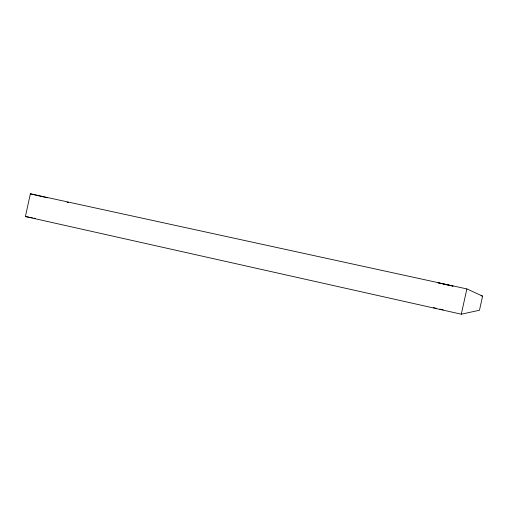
<?xml version="1.0" encoding="UTF-8"?>
<svg xmlns="http://www.w3.org/2000/svg" width="508" height="508" viewBox="0 0 508 508"><rect width="100%" height="100%" fill="white"/><g stroke="black" fill="none" stroke-linecap="round" stroke-linejoin="round"><path stroke-width="0.76" d="M25.4 216.541L30.372 193.802L466.871 288.919L482.6 296.113L479.482 310.242L461.296 314.198L25.4 216.541L32.417 217.843M461.296 314.198L466.871 288.919M439.928 283.585L440.69 283.718M452.19 285.953L453.034 286.099L445.325 284.353M33.973 218.135L35.535 218.421M438.061 282.804L444.652 284.201M450.151 285.528L451.51 285.807M67.037 202.216L68.402 202.508M448.704 285.217L442.976 283.972M481.051 295.777L482.6 296.113M439.865 309.118L443.23 309.855M438.607 282.988L441.655 283.68M435.305 308.083L436.601 308.381M30.372 193.802L47.346 197.809M433.305 307.594L434.638 307.918"/></g></svg>
